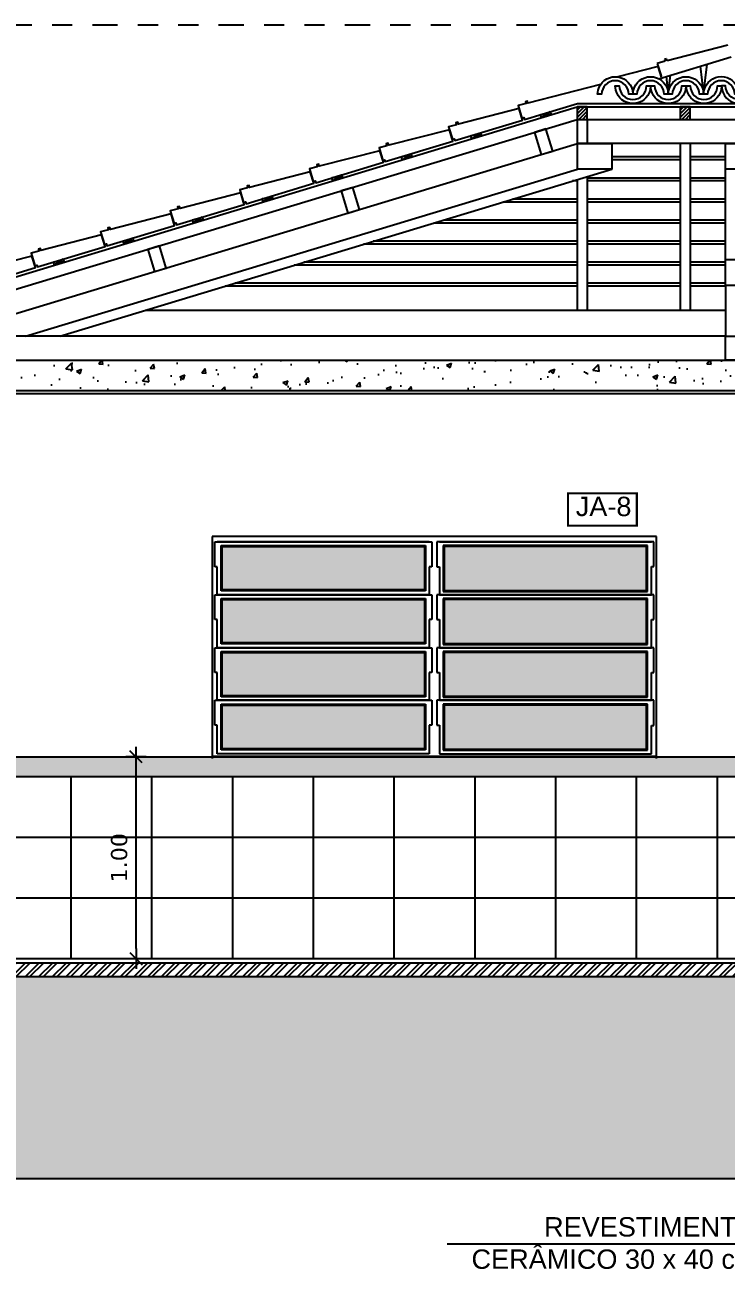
# Model space of a CAD drawing. Extents: x 183 to 373, y 23 to 105.
# Drawn here: x 208.91 to 212.38, y 79.25 to 85.41 of the extents above; entities that cross this region are included whole.
import ezdxf

# ---------------------------------------------------------------- set-up
doc = ezdxf.new("R2010")
doc.units = 0
doc.header["$LTSCALE"] = 0.005
doc.header["$PDMODE"] = 66
doc.linetypes.add('C5', pattern=[60, 50, -5, 0, -5])
doc.linetypes.add('TRAÇO-2PTOS_P', pattern=[0.625, 0.25, -0.125, 0, -0.125, 0, -0.125])
doc.layers.get('0').update_dxf_attribs({"linetype": 'CONTINUOUS'})
doc.layers.get('DEFPOINTS').update_dxf_attribs({"linetype": 'CONTINUOUS'})
for name, color, linetype in [('01', 1, 'CONTINUOUS'), ('252', 252, 'CONTINUOUS'), ('A-COTAS', 1, 'CONTINUOUS'), ('A-ESQUADRIAS', 2, 'CONTINUOUS'), ('A-PAREDE', 5, 'CONTINUOUS'), ('A-TELHAS', 2, 'CONTINUOUS'), ('ARQ-ALV-CORTE', 4, 'CONTINUOUS'), ('ARQ-CTA-1_050', 1, 'CONTINUOUS'), ('ARQ-EXO-1_100', 251, 'C5'), ('ARQ-HTC', 9, 'CONTINUOUS'), ('ARQ-PIS-CORTE', 2, 'CONTINUOUS'), ('ARQ-SMB-1_100', 1, 'CONTINUOUS'), ('ARQ-TLH-VISTA1', 2, 'CONTINUOUS'), ('ARQ-TXT-1_075', 2, 'CONTINUOUS'), ('MADEIRAMENTO', 2, 'CONTINUOUS')]:
    doc.layers.add(name, color=color, linetype=linetype)
doc.styles.add('ESC-50-A20', font='arial.ttf', dxfattribs={"height": 0.1})
doc.styles.add('FNDE Texto Cota 0025', font='verdana.ttf', dxfattribs={"height": 0.04})
doc.styles.add('FNDE Texto Cota 0050', font='verdana.ttf', dxfattribs={"height": 0.08})
doc.dimstyles.new('FNDE 1-0025', dxfattribs={"dimscale": 5, "dimtxt": 0.04, "dimasz": 0.01, "dimexe": 0.15, "dimexo": 0.15, "dimgap": 0.005, "dimtad": 1, "dimzin": 1, "dimdsep": 46, "dimtxsty": 'FNDE Texto Cota 0025', "dimblk": 'tic', "dimcen": 0.015, "dimdle": 0.15, "dimse1": 1, "dimse2": 1, "dimclrd": 251, "dimclre": 251, "dimclrt": 256, "dimaunit": 1, "dimadec": 3, "dimazin": 0, "dimtfac": 1, "dimtix": 1, "dimtmove": 2, "dimatfit": 3, "dimfxl": 0.15, "dimtvp": 1, "dimtolj": 1, "dimtzin": 0, "dimarcsym": 0})
doc.dimstyles.new('FNDE 1-0050', dxfattribs={"dimscale": 5, "dimtxt": 0.08, "dimasz": 0.01, "dimexe": 0.15, "dimexo": 0.15, "dimgap": 0.01, "dimtad": 1, "dimzin": 1, "dimdsep": 46, "dimtxsty": 'FNDE Texto Cota 0050', "dimblk": 'tic', "dimcen": 0.015, "dimdle": 0.15, "dimse1": 1, "dimse2": 1, "dimclrd": 251, "dimclre": 251, "dimclrt": 256, "dimaunit": 1, "dimadec": 3, "dimazin": 0, "dimtfac": 1, "dimtix": 1, "dimtmove": 2, "dimatfit": 3, "dimfxl": 0.15, "dimtvp": 1, "dimtolj": 1, "dimtzin": 0, "dimarcsym": 0})
pattern_1 = [(50, (76.565, 34.55552), (0.25505854, -0.02231472), [0.02667, -0.29337]), (355, (76.565, 34.55552), (-0.0493408, 0.2674796), [0.021336, -0.2346968]), (100.45144, (76.58625, 34.55366), (0.20571775, 0.24516485), [0.022666, -0.24932634]), (46.1842, (76.565, 34.62664), (0.37951066, -0.05885926), [0.040005, -0.440055]), (96.63556, (76.59662, 34.62174), (0.3323658, 0.3463966), [0.033999, -0.3739899]), (351.18415, (76.565, 34.62664), (0.3323658, 0.3463966), [0.032004, -0.3520436]), (21, (76.60056, 34.60886), (0.21226015, -0.14317128), [0.02667, -0.29337]), (326, (76.60056, 34.60886), (0.08652284, 0.25786315), [0.021336, -0.234696]), (71.45144, (76.61824, 34.59693), (0.298783, 0.11469188), [0.022666, -0.2493259]), (37.5, (76.565, 34.55552), (0.004324045, 0.118377054), [0, -0.2318512, 0, -0.238252, 0, -0.235585]), (7.5, (76.565, 34.55552), (0.09354753, 0.1402528), [0, -0.1358392, 0, -0.2265172, 0, -0.089789]), (327.5, (76.4857, 34.55552), (0.189826833, -0.00802024), [0, -0.0889, 0, -0.277368, 0, -0.368046]), (317.5, (76.45014, 34.55552), (0.20738085, 0.03559709), [0, -0.11557, 0, -0.1842008, 0, -0.261366])]

# ---------------------------------------------------------------- blocks, each defined once
blk = doc.blocks.new('tic')
at = {"color": 251}
for p, q in [((-1, 0), (1, 0)), ((0, -1), (0, 1))]:
    blk.add_line(p, q, dxfattribs=at)
blk.add_line((-0.6, -0.6), (0.6, 0.6))
blk = doc.blocks.new('T2')
at = {"linetype": 'Continuous'}
blk.add_lwpolyline([(0, 0.0594), (0.31, 0.073), (0.3096, 0.083), (0.3196, 0.0834), (0.32, 0.0734), (0.36, 0.075), (0.36, 0.0099), (0.35, 0.0099), (0.35, 0), (0, 0), (0.0001, 0.0594)], dxfattribs=at)
blk = doc.blocks.new('*D119')
at = {"layer": 'ARQ-CTA-1_050', "color": 251, "lineweight": -2, "transparency": 16777216}
blk.add_line((209.4602, 80.8378), (209.4602, 81.738), dxfattribs=at)
at = {"layer": 'DEFPOINTS', "color": 0, "transparency": 16777216}
for p in [(209.1373, 81.788), (209.4602, 81.788), (209.1373, 80.7878)]:
    blk.add_point(p, dxfattribs=at)
at = {"layer": 'ARQ-CTA-1_050', "color": 251, "lineweight": -2, "transparency": 16777216, "xscale": 0.05, "yscale": 0.05, "zscale": 0.05}
for p, rotation in [((209.4602, 81.788), 90), ((209.4602, 80.7878), 270)]:
    blk.add_blockref('tic', p, dxfattribs=dict(at, rotation=rotation))
at = {"layer": 'ARQ-CTA-1_050', "transparency": 16777216, "insert": (209.377, 81.2879), "char_height": 0.08, "attachment_point": 5, "rotation": 90, "style": 'FNDE Texto Cota 0050'}
blk.add_mtext('\\A1;1.00', dxfattribs=at)

msp = doc.modelspace()

# ---------------------------------------------------------------- hatches: boundary and pattern name
at = {"layer": 'A-COTAS'}
h = msp.add_hatch(color=252, dxfattribs=at)
h.set_gradient(color1=(91, 91, 91), one_color=1, tint=1, name='INVHEMISPHERICAL')
h.paths.add_polyline_path([(209.8867, 82.8294), (209.8867, 82.6149), (210.8879, 82.6149), (210.8879, 82.8294)])
h.paths.add_polyline_path([(209.8867, 82.5669), (209.8867, 82.3524), (210.8879, 82.3524), (210.8879, 82.5669)])
h.paths.add_polyline_path([(209.8867, 82.3044), (209.8867, 82.0899), (210.8879, 82.0899), (210.8879, 82.3044)])
h.paths.add_polyline_path([(209.8867, 82.0444), (209.8867, 81.8274), (210.8879, 81.8274), (210.8879, 82.0444)])
h.paths.add_polyline_path([(211.9879, 82.6126), (211.9879, 82.8294), (210.9867, 82.8294), (210.9867, 82.6126)])
h.paths.add_polyline_path([(211.9879, 82.3501), (211.9879, 82.5669), (210.9867, 82.5669), (210.9867, 82.3501)])
h.paths.add_polyline_path([(211.9879, 82.0876), (211.9879, 82.3044), (210.9867, 82.3044), (210.9867, 82.0876)])
h.paths.add_polyline_path([(210.9867, 82.0444), (210.9867, 81.8251), (211.9879, 81.8251), (211.9879, 82.0444)])
at = {"layer": 'A-ESQUADRIAS'}
h = msp.add_hatch(dxfattribs=at)
h.set_pattern_fill('GOST_WOOD', color=251, scale=0.01, angle=90)
h.set_pattern_definition([(180, (169.897824, -81.4883), (7e-18, 0.06), [0.1, -0.02]), (180, (169.917824, -81.4683), (7e-18, 0.06), [0.06, -0.015, 0.03, -0.015]), (180, (169.947824, -81.4483), (7e-18, 0.06), [0.1, -0.02])])
h.paths.add_polyline_path([(216.7373, 81.688), (216.7373, 81.788), (208.7373, 81.788), (208.7373, 81.688)])
at = {"layer": 'ARQ-HTC'}
h = msp.add_hatch(dxfattribs=at)
h.set_pattern_fill('ANSI31', color=256, scale=0.004, style=0)
h.set_pattern_definition([(45, (-35.79494, 37.775708), (-0.0089802561, 0.0089802561), [])])
h.paths.add_polyline_path([(211.6447, 84.9458), (211.6947, 84.9458), (211.6947, 85.0085), (211.6447, 85.0085)])
h = msp.add_hatch(dxfattribs=at)
h.set_pattern_fill('ANSI31', color=256, scale=0.004, style=0)
h.set_pattern_definition([(45, (-35.28494, 37.775708), (-0.0089802561, 0.0089802561), [])])
h.paths.add_polyline_path([(212.1547, 84.9458), (212.2047, 84.9458), (212.2047, 85.0085), (212.1547, 85.0085)])
h = msp.add_hatch(dxfattribs=at)
h.set_pattern_fill('AR-CONC', color=251, scale=0.0014, style=0)
h.set_pattern_definition(pattern_1)
h.paths.add_polyline_path([(214.4, 83.7528), (211.4524, 83.7528), (211.4524, 83.6028), (214.4, 83.6028)])
h.paths.add_polyline_path([(213.0069, 83.5306), (213.0069, 83.8205), (212.8332, 83.8205), (212.8332, 83.5306)])
h = msp.add_hatch(dxfattribs=at)
h.set_pattern_fill('AR-CONC', color=251, scale=0.0014, style=0)
h.set_pattern_definition(pattern_1)
h.paths.add_polyline_path([(211.4524, 83.7528), (208.6023, 83.7528), (208.6023, 83.2978), (208.7223, 83.2978), (208.7223, 83.6028), (211.4524, 83.6028)])
h = msp.add_hatch(dxfattribs=at)
h.set_pattern_fill('ANSI32', color=251, scale=0.005, style=0)
h.set_pattern_definition([(45, (-14.24537, 37.775708), (-0.03367596, 0.03367596), []), (45, (-14.22292, 37.775708), (-0.03367596, 0.03367596), [])])
h.paths.add_polyline_path([(208.7373, 80.6978), (216.7373, 80.6978), (216.7373, 80.7678), (208.7373, 80.7678)])
h = msp.add_hatch(dxfattribs=at)
h.set_pattern_fill('EARTH', color=252, scale=0.02, angle=45, style=0)
h.set_pattern_definition([(45, (76.565, 34.55552), (1e-17, 0.17960512), [0.127, -0.127]), (45, (76.53132, 34.5892), (1e-17, 0.17960512), [0.127, -0.127]), (45, (76.49764, 34.62287), (1e-17, 0.17960512), [0.127, -0.127]), (135, (76.49764, 34.64532), (-0.17960512, 1e-17), [0.127, -0.127]), (135, (76.53132, 34.679), (-0.17960512, 1e-17), [0.127, -0.127]), (135, (76.565, 34.71267), (-0.17960512, 1e-17), [0.127, -0.127])])
h.paths.add_polyline_path([(219.7499, 80.6978), (216.8873, 80.6978), (216.8873, 80.2978), (216.7373, 80.2978), (216.7373, 80.6978), (208.7373, 80.6978), (208.7373, 80.2978), (208.5873, 80.2978), (208.5873, 80.6478), (206.807, 80.6478), (206.807, 79.6978), (219.7499, 79.6978)])

# ---------------------------------------------------------------- linework, layer by layer
at = {"color": 3}
for points in [[(211.6447, 84.9458), (211.6947, 84.9458), (211.6947, 85.0085), (211.6447, 85.0085)], [(212.1547, 84.9458), (212.2047, 84.9458), (212.2047, 85.0085), (212.1547, 85.0085)], [(211.466, 84.7717), (211.5235, 84.7891), (211.4902, 84.899), (211.4327, 84.8816)], [(210.5089, 84.4819), (210.5664, 84.4993), (210.5331, 84.6092), (210.4757, 84.5919)], [(209.5518, 84.1921), (209.6093, 84.2095), (209.576, 84.3194), (209.5186, 84.3021)]]:
    msp.add_lwpolyline(points, close=True, dxfattribs=at)
at = {"layer": '01', "color": 251}
for p, q in [((211.6447, 84.9458), (211.6447, 84.8258)), ((211.6947, 84.9458), (211.6947, 84.8262)), ((212.1547, 84.8262), (212.1547, 84.0007)), ((212.2047, 84.8262), (212.2047, 84.0007)), ((212.1547, 84.7608), (211.8158, 84.7608)), ((212.1547, 84.7463), (211.8158, 84.7463)), ((212.3783, 84.7608), (212.2047, 84.7608)), ((212.3783, 84.7463), (212.2047, 84.7463)), ((211.6447, 84.6484), (211.6447, 84.0007)), ((211.6947, 84.6635), (211.6947, 84.0007)), ((212.1547, 84.6556), (211.6947, 84.6556)), ((212.3783, 84.6556), (212.2047, 84.6556)), ((211.6447, 84.6411), (211.6207, 84.6411)), ((212.1547, 84.6411), (211.6947, 84.6411)), ((212.3783, 84.6411), (212.2047, 84.6411)), ((211.6447, 84.5368), (211.2762, 84.5368)), ((211.6447, 84.5513), (211.3241, 84.5513)), ((212.1547, 84.5513), (211.6947, 84.5513)), ((212.1547, 84.5368), (211.6947, 84.5368)), ((212.3783, 84.5513), (212.2047, 84.5513)), ((212.3783, 84.5368), (212.2047, 84.5368)), ((210.9345, 84.4333), (211.6447, 84.4333)), ((210.9851, 84.4486), (211.6447, 84.4486)), ((212.1547, 84.4469), (211.6947, 84.4469)), ((212.1547, 84.4325), (211.6947, 84.4325)), ((212.3783, 84.4469), (212.2047, 84.4469)), ((212.3783, 84.4325), (212.2047, 84.4325)), ((211.6447, 84.3426), (210.6349, 84.3426)), ((212.1547, 84.3426), (211.6947, 84.3426)), ((212.3783, 84.3426), (212.2047, 84.3426)), ((211.6447, 84.3281), (210.5871, 84.3281)), ((212.1547, 84.3281), (211.6947, 84.3281)), ((212.3783, 84.3281), (212.2047, 84.3281)), ((211.6447, 84.2238), (210.2425, 84.2238)), ((211.6447, 84.2383), (210.2904, 84.2383)), ((212.1547, 84.2383), (211.6947, 84.2383)), ((212.1547, 84.2238), (211.6947, 84.2238)), ((212.3783, 84.2383), (212.2047, 84.2383)), ((212.3783, 84.2238), (212.2047, 84.2238)), ((211.6447, 84.1203), (209.9008, 84.1203)), ((211.6447, 84.1348), (209.9487, 84.1348)), ((212.1547, 84.1348), (211.6947, 84.1348)), ((212.1547, 84.1203), (211.6947, 84.1203)), ((212.3783, 84.1348), (212.2047, 84.1348)), ((212.3783, 84.1203), (212.2047, 84.1203)), ((209.5058, 84.0007), (212.3783, 84.0007))]:
    msp.add_line(p, q, dxfattribs=at)
at = {"layer": '01'}
msp.add_line((208.7373, 83.5878), (216.7373, 83.5878), dxfattribs=at)
msp.add_line((208.7373, 83.5878), (216.7373, 83.5878), dxfattribs=at)
at = {"layer": '252'}
for p, q in [((209.1373, 81.688), (209.1373, 80.7878)), ((209.5373, 81.688), (209.5373, 80.7878)), ((209.9373, 81.688), (209.9373, 80.7878)), ((210.3373, 81.688), (210.3373, 80.7878)), ((210.7373, 81.688), (210.7373, 80.7878)), ((211.1373, 81.688), (211.1373, 80.7878)), ((211.5373, 81.688), (211.5373, 80.7878)), ((211.9373, 81.688), (211.9373, 80.7878)), ((212.3373, 81.688), (212.3373, 80.7878)), ((216.7373, 81.388), (208.7373, 81.388)), ((216.7373, 81.088), (208.7373, 81.088))]:
    msp.add_line(p, q, dxfattribs=at)
at = {"layer": 'A-COTAS'}
for p, q in [((212.0373, 82.8788), (209.8373, 82.8788)), ((209.8373, 82.8788), (209.8373, 81.7788)), ((212.0373, 81.7788), (212.0373, 82.8788)), ((209.85, 82.8534), (210.9246, 82.8534)), ((209.85, 82.7299), (209.85, 82.8534)), ((210.9119, 82.8534), (209.8627, 82.8534)), ((209.8817, 82.8344), (210.8929, 82.8344)), ((209.8817, 82.6099), (209.8817, 82.8344)), ((209.8867, 82.8294), (210.8879, 82.8294)), ((209.8867, 82.6149), (209.8867, 82.8294)), ((210.8879, 82.8294), (210.8879, 82.6149)), ((210.8929, 82.8344), (210.8929, 82.6099)), ((210.9246, 82.8534), (210.9246, 82.7299)), ((212.0246, 82.8534), (210.95, 82.8534)), ((210.95, 82.8534), (210.95, 82.7299)), ((210.9627, 82.8534), (212.0119, 82.8534)), ((211.9929, 82.8344), (210.9817, 82.8344)), ((210.9817, 82.8344), (210.9817, 82.6076)), ((211.9879, 82.8294), (210.9867, 82.8294)), ((210.9867, 82.8294), (210.9867, 82.6126)), ((211.9879, 82.6126), (211.9879, 82.8294)), ((211.9929, 82.6076), (211.9929, 82.8344)), ((212.0246, 82.7301), (212.0246, 82.8534)), ((209.8627, 82.7299), (209.85, 82.7299)), ((209.8627, 82.5909), (209.8627, 82.7299)), ((210.9246, 82.7299), (210.9119, 82.7299)), ((210.9119, 82.7299), (210.9119, 82.5909)), ((210.95, 82.7299), (210.9627, 82.7299)), ((210.9627, 82.7299), (210.9627, 82.5909)), ((212.0119, 82.5909), (212.0119, 82.7301)), ((212.0119, 82.7301), (212.0246, 82.7301)), ((210.8929, 82.6099), (209.8817, 82.6099)), ((210.8879, 82.6149), (209.8867, 82.6149)), ((210.9867, 82.6126), (211.9879, 82.6126)), ((209.85, 82.5909), (210.9246, 82.5909)), ((209.85, 82.4674), (209.85, 82.5909)), ((210.9119, 82.5909), (209.8627, 82.5909)), ((210.9119, 82.5909), (209.8627, 82.5909)), ((209.8817, 82.5719), (210.8929, 82.5719)), ((209.8817, 82.3474), (209.8817, 82.5719)), ((209.8867, 82.5669), (210.8879, 82.5669)), ((209.8867, 82.3524), (209.8867, 82.5669)), ((210.8879, 82.5669), (210.8879, 82.3524)), ((210.8929, 82.5719), (210.8929, 82.3474)), ((210.9246, 82.5909), (210.9246, 82.4674)), ((212.0246, 82.5909), (210.95, 82.5909)), ((210.95, 82.5909), (210.95, 82.4674)), ((210.9627, 82.5909), (212.0119, 82.5909)), ((210.9627, 82.5909), (212.0119, 82.5909)), ((210.9817, 82.6076), (211.9929, 82.6076)), ((211.9929, 82.5719), (210.9817, 82.5719)), ((210.9817, 82.5719), (210.9817, 82.3451)), ((211.9879, 82.5669), (210.9867, 82.5669)), ((210.9867, 82.5669), (210.9867, 82.3501)), ((211.9879, 82.3501), (211.9879, 82.5669)), ((211.9929, 82.3451), (211.9929, 82.5719)), ((212.0246, 82.4676), (212.0246, 82.5909)), ((209.8627, 82.4674), (209.85, 82.4674)), ((209.8627, 82.3284), (209.8627, 82.4674)), ((210.9246, 82.4674), (210.9119, 82.4674)), ((210.9119, 82.4674), (210.9119, 82.3284)), ((210.95, 82.4674), (210.9627, 82.4674)), ((210.9627, 82.4674), (210.9627, 82.3284)), ((212.0119, 82.3284), (212.0119, 82.4676)), ((212.0119, 82.4676), (212.0246, 82.4676)), ((209.85, 82.3284), (210.9246, 82.3284)), ((209.85, 82.2049), (209.85, 82.3284)), ((210.9119, 82.3284), (209.8627, 82.3284)), ((210.9119, 82.3284), (209.8627, 82.3284)), ((210.8929, 82.3474), (209.8817, 82.3474)), ((209.8817, 82.3094), (210.8929, 82.3094)), ((209.8817, 82.0849), (209.8817, 82.3094)), ((210.8879, 82.3524), (209.8867, 82.3524)), ((209.8867, 82.3044), (210.8879, 82.3044)), ((209.8867, 82.0899), (209.8867, 82.3044)), ((210.8879, 82.3044), (210.8879, 82.0899)), ((210.8929, 82.3094), (210.8929, 82.0849)), ((210.9246, 82.3284), (210.9246, 82.2049)), ((212.0246, 82.3284), (210.95, 82.3284)), ((210.95, 82.3284), (210.95, 82.2049)), ((210.9627, 82.3284), (212.0119, 82.3284)), ((210.9627, 82.3284), (212.0119, 82.3284)), ((210.9817, 82.3451), (211.9929, 82.3451)), ((211.9929, 82.3094), (210.9817, 82.3094)), ((210.9817, 82.3094), (210.9817, 82.0826)), ((210.9867, 82.3501), (211.9879, 82.3501)), ((211.9879, 82.3044), (210.9867, 82.3044)), ((210.9867, 82.3044), (210.9867, 82.0876)), ((211.9879, 82.0876), (211.9879, 82.3044)), ((211.9929, 82.0826), (211.9929, 82.3094)), ((212.0246, 82.2051), (212.0246, 82.3284)), ((209.8627, 82.2049), (209.85, 82.2049)), ((209.8627, 82.0684), (209.8627, 82.2049)), ((210.9246, 82.2049), (210.9119, 82.2049)), ((210.9119, 82.2049), (210.9119, 82.0684)), ((210.95, 82.2049), (210.9627, 82.2049)), ((210.9627, 82.2049), (210.9627, 82.0684)), ((212.0119, 82.0684), (212.0119, 82.2051)), ((212.0119, 82.2051), (212.0246, 82.2051)), ((209.85, 82.0684), (210.9246, 82.0684)), ((209.85, 81.9449), (209.85, 82.0684)), ((210.9119, 82.0684), (209.8627, 82.0684)), ((210.9119, 82.0684), (209.8627, 82.0684)), ((210.8929, 82.0849), (209.8817, 82.0849)), ((210.8879, 82.0899), (209.8867, 82.0899)), ((210.9246, 82.0684), (210.9246, 81.9449)), ((212.0246, 82.0684), (210.95, 82.0684)), ((210.95, 82.0684), (210.95, 81.9449)), ((210.9627, 82.0684), (212.0119, 82.0684)), ((210.9627, 82.0684), (212.0119, 82.0684)), ((210.9817, 82.0826), (211.9929, 82.0826)), ((210.9867, 82.0876), (211.9879, 82.0876)), ((212.0246, 81.9426), (212.0246, 82.0684)), ((209.8817, 82.0494), (210.8929, 82.0494)), ((209.8817, 81.8224), (209.8817, 82.0494)), ((209.8867, 82.0444), (210.8879, 82.0444)), ((209.8867, 81.8274), (209.8867, 82.0444)), ((210.8879, 82.0444), (210.8879, 81.8274)), ((210.8929, 82.0494), (210.8929, 81.8224)), ((211.9929, 82.0494), (210.9817, 82.0494)), ((210.9817, 82.0494), (210.9817, 81.8201)), ((211.9879, 82.0444), (210.9867, 82.0444)), ((210.9867, 82.0444), (210.9867, 81.8251)), ((211.9879, 81.8251), (211.9879, 82.0444)), ((211.9929, 81.8201), (211.9929, 82.0494)), ((209.8627, 81.9449), (209.85, 81.9449)), ((209.8627, 81.8034), (209.8627, 81.9449)), ((210.9246, 81.9449), (210.9119, 81.9449)), ((210.9119, 81.9449), (210.9119, 81.8034)), ((210.95, 81.9449), (210.9627, 81.9449)), ((210.9627, 81.9449), (210.9627, 81.8034)), ((212.0119, 81.8034), (212.0119, 81.9426)), ((212.0119, 81.9426), (212.0246, 81.9426)), ((210.8929, 81.8224), (209.8817, 81.8224)), ((210.8879, 81.8274), (209.8867, 81.8274)), ((210.9817, 81.8201), (211.9929, 81.8201)), ((210.9867, 81.8251), (211.9879, 81.8251)), ((212.0373, 81.7888), (209.8373, 81.7888)), ((210.9119, 81.8034), (209.8627, 81.8034)), ((210.9627, 81.8034), (212.0119, 81.8034))]:
    msp.add_line(p, q, dxfattribs=at)
msp.add_lwpolyline([(208.7373, 81.788), (216.7373, 81.788), (216.7373, 81.688), (208.7373, 81.688)], close=True, dxfattribs=at)
at = {"layer": 'A-PAREDE', "color": 5}
for p, q in [((208.6023, 83.7528), (241.1623, 83.7528)), ((208.7223, 83.6028), (216.7523, 83.6028)), ((208.7373, 80.7678), (216.8873, 80.7678)), ((216.7373, 80.6978), (208.7373, 80.6978))]:
    msp.add_line(p, q, dxfattribs=at)
at = {"layer": 'A-PAREDE'}
for points in [[(211.6461, 84.8262), (211.8158, 84.8262), (211.8158, 84.7002), (211.6461, 84.7002)], [(212.3783, 84.8262), (212.4383, 84.8262), (212.4383, 84.7002), (212.3783, 84.7002)], [(212.3783, 84.2518), (212.4383, 84.2518), (212.4383, 84.1227), (212.3783, 84.1227)], [(212.3783, 83.8728), (212.4383, 83.8728), (212.4383, 83.7528), (212.3783, 83.7528)]]:
    msp.add_lwpolyline(points, close=True, dxfattribs=at)
at = {"layer": 'A-TELHAS'}
msp.add_lwpolyline([(211.76, 85.1185), (211.4008, 85.0268), (211.3983, 85.0364), (211.3886, 85.0339), (211.3912, 85.0243), (211.3524, 85.0142), (211.3713, 84.9518), (211.3809, 84.9547), (211.3837, 84.9453), (211.6461, 85.0247)], dxfattribs=at)
at = {"layer": 'ARQ-ALV-CORTE'}
msp.add_line((208.7223, 83.7528), (216.7523, 83.7528), dxfattribs=at)
at = {"layer": 'ARQ-EXO-1_100', "color": 252, "linetype": 'TRAÇO-2PTOS_P', "ltscale": 100}
for p, q in [((205.4942, 85.4144), (267.0085, 85.4144)), ((205.4942, 83.7528), (267.0085, 83.7528)), ((205.4942, 80.7878), (216.7373, 80.7878))]:
    msp.add_line(p, q, dxfattribs=at)
at = {"layer": 'ARQ-HTC', "color": 252}
msp.add_lwpolyline([(206.807, 80.6478), (206.807, 79.6978), (227.9373, 79.6978)], dxfattribs=at)
at = {"layer": 'ARQ-PIS-CORTE'}
msp.add_line((208.7373, 80.7878), (216.7373, 80.7878), dxfattribs=at)
at = {"layer": 'ARQ-SMB-1_100', "color": 252, "ltscale": 10, "const_width": 0.0107}
msp.add_lwpolyline([(211.5988, 82.9334), (211.9398, 82.9334), (211.9398, 83.0934), (211.5988, 83.0934)], close=True, dxfattribs=at)
at = {"layer": 'ARQ-TLH-VISTA1'}
for p, q in [((211.6447, 85.0243), (262.7298, 85.0243)), ((208.7373, 83.9455), (211.6461, 84.8262)), ((208.9137, 83.8728), (211.6461, 84.7002)), ((209.0834, 83.8728), (211.8158, 84.7002)), ((212.3783, 84.2518), (212.3783, 84.7002)), ((212.3783, 84.1227), (212.3783, 83.8728)), ((212.3783, 83.8728), (208.7373, 83.8728))]:
    msp.add_line(p, q, dxfattribs=at)
for points in [[(212.2539, 85.2098), (212.2706, 85.0711), (212.2885, 85.2203)], [(212.085, 85.1587), (212.0956, 85.0711), (212.1069, 85.1653)]]:
    msp.add_lwpolyline(points, dxfattribs=at)
for points in [[(211.918, 85.091), (211.9205, 85.0703), (211.9005, 85.0703, 1), (211.7655, 85.0703), (211.7455, 85.0703), (211.748, 85.091, -0.785113)], [(212.093, 85.091), (212.0955, 85.0703), (212.0755, 85.0703, 1), (211.9405, 85.0703), (211.9205, 85.0703), (211.923, 85.091, -0.785113)], [(212.268, 85.091), (212.2705, 85.0703), (212.2505, 85.0703, 1), (212.1155, 85.0703), (212.0955, 85.0703), (212.098, 85.091, -0.785113)], [(212.443, 85.0911), (212.4455, 85.0703), (212.4255, 85.0703, 1), (212.2905, 85.0703), (212.2705, 85.0703), (212.273, 85.0911, -0.785113)], [(211.8355, 85.0914), (211.833, 85.1122), (211.853, 85.1122, 1), (211.988, 85.1122), (212.008, 85.1122), (212.0055, 85.0914, -0.785113)], [(212.0105, 85.0914), (212.008, 85.1122), (212.028, 85.1122, 1), (212.163, 85.1122), (212.183, 85.1122), (212.1805, 85.0914, -0.785113)], [(212.1872, 85.0914), (212.1847, 85.1122), (212.2047, 85.1122, 1), (212.3397, 85.1122), (212.3597, 85.1122), (212.3572, 85.0914, -0.785113)], [(212.5322, 85.0914), (212.5347, 85.1122), (212.5147, 85.1122, -1), (212.3797, 85.1122), (212.3597, 85.1122), (212.3622, 85.0914, 0.785113)]]:
    msp.add_lwpolyline(points, format="xyb", close=True, dxfattribs=at)
at = {"layer": 'MADEIRAMENTO', "color": 1}
for p, q in [((212.3903, 85.3132), (212.0897, 85.2363)), ((212.08, 85.2338), (212.0412, 85.2238)), ((212.0412, 85.2238), (212.0601, 85.1614)), ((212.0488, 85.1477), (212.4075, 85.2563)), ((212.0871, 85.246), (212.0775, 85.2435)), ((212.0775, 85.2435), (212.08, 85.2338)), ((212.0897, 85.2363), (212.0871, 85.246)), ((207.6873, 83.8102), (211.6447, 85.0085)), ((211.5153, 84.9703), (211.4631, 84.9692)), ((211.5113, 84.9838), (211.4677, 84.9549)), ((211.6447, 85.0085), (262.7298, 85.0085)), ((208.6873, 84.0503), (211.6447, 84.9458)), ((211.6447, 84.9458), (262.7298, 84.9458)), ((211.1708, 84.866), (211.1186, 84.8649)), ((211.1667, 84.8795), (211.1232, 84.8506)), ((210.8222, 84.7751), (210.7786, 84.7463)), ((262.5542, 84.8262), (211.6461, 84.8262)), ((210.8262, 84.7616), (210.774, 84.7606)), ((210.4817, 84.6573), (210.4295, 84.6562)), ((210.4776, 84.6708), (210.4341, 84.642)), ((210.1371, 84.553), (210.0849, 84.5519)), ((210.133, 84.5665), (210.0895, 84.5376)), ((209.7885, 84.4622), (209.745, 84.4333)), ((209.7926, 84.4486), (209.7404, 84.4476)), ((209.448, 84.3443), (209.3958, 84.3433)), ((209.4439, 84.3578), (209.4004, 84.329)), ((209.1035, 84.24), (209.0513, 84.2389)), ((209.0994, 84.2535), (209.0559, 84.2247))]:
    msp.add_line(p, q, dxfattribs=at)
for points in [[(212.046, 85.2079), (211.846, 85.1568)], [(212.062, 85.1551), (212.046, 85.2079)]]:
    msp.add_lwpolyline(points, dxfattribs=at)
for points in [[(211.4634, 84.9693), (211.5113, 84.9838), (211.5156, 84.9694), (211.4677, 84.9549)], [(211.1188, 84.865), (211.1667, 84.8795), (211.1711, 84.8651), (211.1232, 84.8506)], [(210.7743, 84.7606), (210.8222, 84.7751), (210.8265, 84.7608), (210.7786, 84.7463)], [(210.4297, 84.6563), (210.4776, 84.6708), (210.4819, 84.6564), (210.4341, 84.642)], [(210.0852, 84.552), (210.133, 84.5665), (210.1374, 84.5521), (210.0895, 84.5376)], [(209.7406, 84.4477), (209.7885, 84.4622), (209.7928, 84.4478), (209.745, 84.4333)], [(209.3961, 84.3433), (209.4439, 84.3578), (209.4483, 84.3435), (209.4004, 84.329)], [(209.0515, 84.239), (209.0994, 84.2535), (209.1037, 84.2391), (209.0559, 84.2247)]]:
    msp.add_lwpolyline(points, close=True, dxfattribs=at)

# ---------------------------------------------------------------- block references
at = {"layer": 'A-TELHAS', "extrusion": (0, 0, -1), "zscale": -1, "rotation": 343.1542730841962}
for p in [(-211.3741, 84.9424), (-211.0296, 84.8381), (-210.685, 84.7338), (-210.3405, 84.6294), (-209.9959, 84.5251), (-209.6514, 84.4208), (-209.3068, 84.3165), (-208.9623, 84.2121)]:
    msp.add_blockref('T2', p, dxfattribs=at)

# ---------------------------------------------------------------- texts
at = {"layer": 'ARQ-TXT-1_075', "insert": (210.0241, 79.507, 1.8897), "char_height": 0.096, "width": 2.828291, "attachment_point": 1, "style": 'ESC-50-A20'}
msp.add_mtext('\\pi1.4565;REVESTIMENTO\\P\\pi1.0973;CERÂMICO 30 x 40 cm', dxfattribs=at)
at = {"layer": 'ARQ-TXT-1_075', "style": 'ESC-50-A20'}
msp.add_attdef('JA-8', (211.6376, 82.9804), '', height=0.096, dxfattribs=at)

# ---------------------------------------------------------------- dimensions: what is measured, and where the dimension line sits
at = {"layer": 'ARQ-CTA-1_050'}
dim = msp.add_linear_dim(base=(209.4602, 81.788), p1=(209.1373, 80.7878), p2=(209.1373, 81.788), angle=90, dimstyle='FNDE 1-0050', override={"dimtad": 0}, dxfattribs=at)
dim.commit()
dim.dimension.update_dxf_attribs({"geometry": '*D119', "text_midpoint": (209.377, 81.2879)})

# ---------------------------------------------------------------- leaders
at = {"layer": 'ARQ-SMB-1_100'}
msp.add_leader([(212.6315, 81.2269, 1.8897), (212.6315, 79.3731, 1.8897), (211.0002, 79.3731, 1.8897)], dimstyle='FNDE 1-0025', override={"dimtad": 0, "dimfxl": 0.025, "dimarcsym": 1}, dxfattribs=at)

doc.saveas('drawing.dxf')
